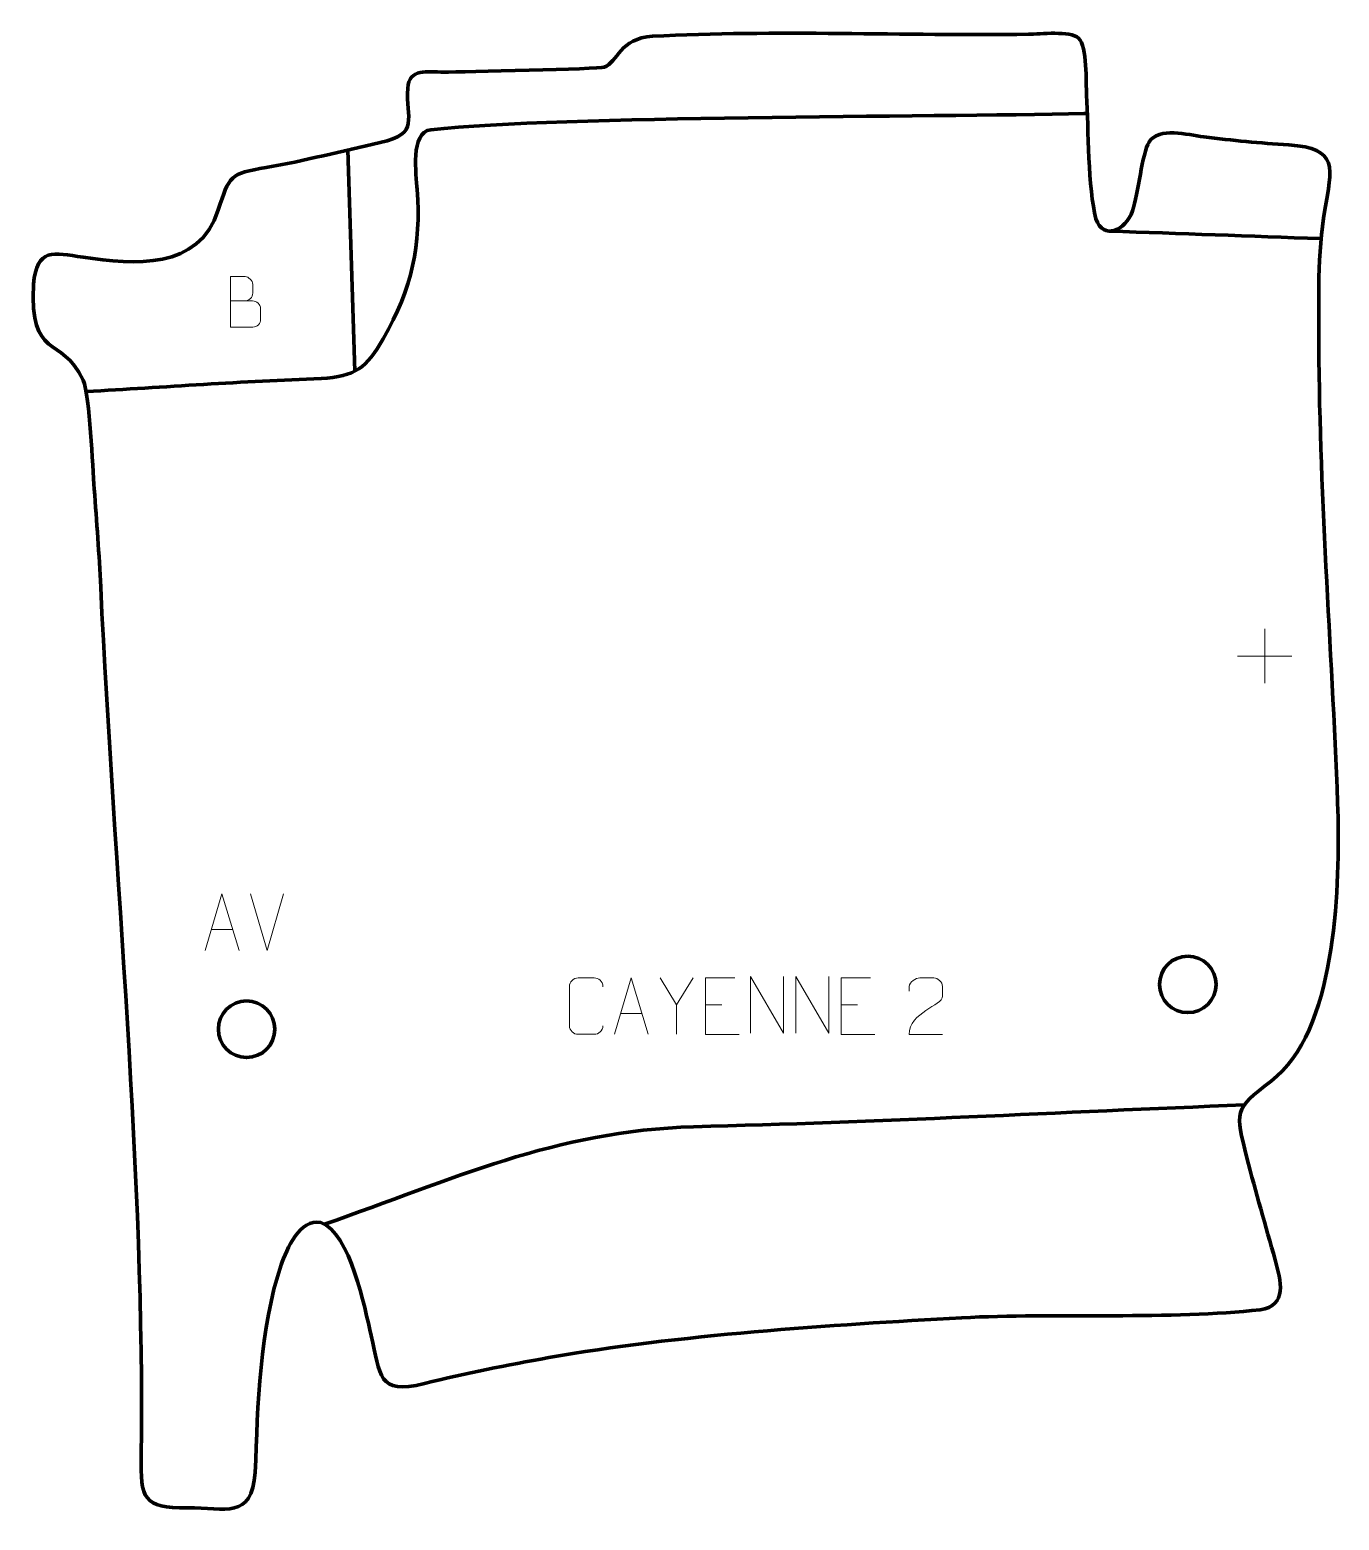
# Model space of a CAD drawing. Header units: millimetres. Extents: x -290 to 289, y -331 to 328.
import ezdxf

# ---------------------------------------------------------------- set-up
doc = ezdxf.new("R2010")
doc.units = ezdxf.units.MM
doc.header["$MEASUREMENT"] = 0
doc.layers.add('layer 1', color=7, linetype='Continuous')
doc.layers.add('layer 2', color=7, linetype='Continuous')

msp = doc.modelspace()

# ---------------------------------------------------------------- linework, layer by layer
at = {"layer": 'layer 1', "color": 142, "lineweight": 158}
for points, knots in [([(-265.2301, 167.8827), (-230.7809, 169.8752), (-195.6358, 172.4149), (-161.2284, 173.6326), (-161.2284, 173.6326), (-146.1442, 174.5689), (-141.2313, 178.2519), (-133.767, 191.2835), (-133.767, 191.2835), (-120.9251, 213.7034), (-117.0048, 232.5885), (-118.77, 257.2825), (-118.77, 257.2825), (-119.2299, 263.7164), (-121.9427, 282.6738), (-112.6866, 283.668), (-112.6866, 283.668), (-53.989, 289.9722), (106.6257, 289.1797), (176.1852, 290.8673), (176.1852, 290.8673), (176.1852, 290.8673), (177.6855, 290.9036), (177.6855, 290.9036)], [0, 0, 0, 0, 0.14285714, 0.14285714, 0.14285714, 0.14285714, 0.28571429, 0.28571429, 0.28571429, 0.28571429, 0.42857143, 0.42857143, 0.42857143, 0.42857143, 0.57142857, 0.57142857, 0.57142857, 0.57142857, 0.71428571, 0.71428571, 0.71428571, 0.71428571, 1, 1, 1, 1]), ([(-159.7452, -200.4107), (-103.3073, -180.5809), (-57.8873, -159.1701), (3.5279, -157.2403), (3.5279, -157.2403), (84.4724, -155.2746), (166.1283, -150.8167), (247.1019, -147.5874)], [0, 0, 0, 0, 0.33333333, 0.33333333, 0.33333333, 0.33333333, 1, 1, 1, 1])]:
    msp.add_open_spline(points, degree=3, knots=knots, dxfattribs=at)
for points in [[(-146.3722, 176.9723), (-146.3722, 176.9723), (-149.4178, 274.7392), (-149.4178, 274.7392)], [(187.54, 238.8693), (218.6569, 237.7588), (249.7739, 236.6479), (280.8908, 235.5377)]]:
    msp.add_open_spline(points, degree=3, dxfattribs=at)
at = {"layer": 'layer 1', "color": 250, "lineweight": 9}
for points, knots in [([(-201.3249, 207.9898), (-198.0659, 207.9901), (-194.8066, 207.9901), (-191.5468, 207.9898), (-191.5468, 207.9898), (-189.7775, 207.9743), (-188.0546, 206.4193), (-188.0546, 204.5834), (-188.0546, 204.5834), (-188.0549, 203.5727), (-188.0549, 200.8414), (-188.0546, 199.8303), (-188.0546, 199.8303), (-188.0387, 198.1662), (-189.42, 196.3624), (-191.4994, 196.3776), (-191.4994, 196.3776), (-194.7595, 196.3778), (-198.0191, 196.3778), (-201.2784, 196.3776), (-201.2784, 196.3776), (-201.2784, 203.828), (-201.2784, 211.2781), (-201.2784, 218.7279), (-201.2784, 218.7279), (-199.1524, 218.7279), (-197.0259, 218.7279), (-194.8994, 218.7279), (-194.8994, 218.7279), (-193.3939, 218.7437), (-191.5159, 217.0325), (-191.5, 215.2748), (-191.5, 215.2748), (-191.5004, 213.4242), (-191.5004, 213.2935), (-191.5, 211.4426), (-191.5, 211.4426), (-191.4846, 209.592), (-193.1456, 207.9743), (-194.9459, 207.9898)], [0, 0, 0, 0, 0.09090909, 0.09090909, 0.09090909, 0.09090909, 0.18181818, 0.18181818, 0.18181818, 0.18181818, 0.27272727, 0.27272727, 0.27272727, 0.27272727, 0.36363636, 0.36363636, 0.36363636, 0.36363636, 0.45454545, 0.45454545, 0.45454545, 0.45454545, 0.54545455, 0.54545455, 0.54545455, 0.54545455, 0.63636364, 0.63636364, 0.63636364, 0.63636364, 0.72727273, 0.72727273, 0.72727273, 0.72727273, 0.81818182, 0.81818182, 0.81818182, 0.81818182, 1, 1, 1, 1]), ([(-212.5245, -79.2484), (-212.5245, -79.2484), (-205.1534, -54.2949), (-205.1534, -54.2949), (-205.1534, -54.2949), (-205.1534, -54.2949), (-197.5835, -79.2484), (-197.5835, -79.2484)], [0, 0, 0, 0, 0.33333333, 0.33333333, 0.33333333, 0.33333333, 1, 1, 1, 1]), ([(-36.5775, -112.5558), (-36.7173, -114.8792), (-38.3945, -116.3588), (-40.5422, -116.3696), (-40.5422, -116.3696), (-42.8741, -116.3692), (-45.206, -116.3692), (-47.5375, -116.3696), (-47.5375, -116.3696), (-49.4625, -116.475), (-51.4346, -114.5905), (-51.4234, -112.5732), (-51.4234, -112.5732), (-51.423, -106.8031), (-51.423, -101.0334), (-51.4234, -95.2641), (-51.4234, -95.2641), (-51.4192, -93.126), (-49.6725, -91.4068), (-47.5201, -91.4203), (-47.5201, -91.4203), (-45.1944, -91.4203), (-42.8683, -91.4203), (-40.5422, -91.4203), (-40.5422, -91.4203), (-38.5956, -91.3848), (-36.6042, -92.8763), (-36.5775, -95.3139)], [0, 0, 0, 0, 0.125, 0.125, 0.125, 0.125, 0.25, 0.25, 0.25, 0.25, 0.375, 0.375, 0.375, 0.375, 0.5, 0.5, 0.5, 0.5, 0.625, 0.625, 0.625, 0.625, 0.75, 0.75, 0.75, 0.75, 1, 1, 1, 1]), ([(-31.471, -116.3735), (-31.471, -116.3735), (-24.1, -91.42), (-24.1, -91.42), (-24.1, -91.42), (-24.1, -91.42), (-16.5301, -116.3735), (-16.5301, -116.3735)], [0, 0, 0, 0, 0.33333333, 0.33333333, 0.33333333, 0.33333333, 1, 1, 1, 1]), ([(3.3212, -91.42), (3.3212, -91.42), (-4.0012, -103.3187), (-4.0012, -103.3187), (-4.0012, -103.3187), (-4.0012, -103.3187), (-4.0005, -116.3736), (-4.0005, -116.3736)], [0, 0, 0, 0, 0.33333333, 0.33333333, 0.33333333, 0.33333333, 1, 1, 1, 1]), ([(21.7046, -91.439), (21.7046, -91.439), (8.8307, -91.439), (8.8307, -91.439), (8.8307, -91.439), (8.8307, -91.439), (8.8307, -116.3926), (8.8307, -116.3926), (8.8307, -116.3926), (8.8307, -116.3926), (23.6965, -116.3926), (23.6965, -116.3926)], [0, 0, 0, 0, 0.25, 0.25, 0.25, 0.25, 0.5, 0.5, 0.5, 0.5, 1, 1, 1, 1]), ([(28.6714, -115.7954), (28.6714, -115.7954), (28.6714, -90.8419), (28.6714, -90.8419), (28.6714, -90.8419), (28.6714, -90.8419), (43.3262, -115.7954), (43.3262, -115.7954), (43.3262, -115.7954), (43.3262, -115.7954), (43.3262, -90.8419), (43.3262, -90.8419)], [0, 0, 0, 0, 0.25, 0.25, 0.25, 0.25, 0.5, 0.5, 0.5, 0.5, 1, 1, 1, 1]), ([(48.6714, -115.7954), (48.6714, -115.7954), (48.6714, -90.8419), (48.6714, -90.8419), (48.6714, -90.8419), (48.6714, -90.8419), (63.3262, -115.7954), (63.3262, -115.7954), (63.3262, -115.7954), (63.3262, -115.7954), (63.3262, -90.8419), (63.3262, -90.8419)], [0, 0, 0, 0, 0.25, 0.25, 0.25, 0.25, 0.5, 0.5, 0.5, 0.5, 1, 1, 1, 1]), ([(81.7046, -91.439), (81.7046, -91.439), (68.8307, -91.439), (68.8307, -91.439), (68.8307, -91.439), (68.8307, -91.439), (68.8307, -116.3926), (68.8307, -116.3926), (68.8307, -116.3926), (68.8307, -116.3926), (83.6965, -116.3926), (83.6965, -116.3926)], [0, 0, 0, 0, 0.25, 0.25, 0.25, 0.25, 0.5, 0.5, 0.5, 0.5, 1, 1, 1, 1]), ([(113.635, -116.4029), (108.7206, -116.4026), (103.8062, -116.4026), (98.8921, -116.4029), (98.8921, -116.4029), (98.8921, -106.4706), (113.5431, -103.8294), (113.635, -99.5191), (113.635, -99.5191), (113.6347, -98.095), (113.6347, -96.6713), (113.635, -95.248), (113.635, -95.248), (113.6181, -93.1709), (111.4953, -91.4461), (109.8243, -91.4288), (109.8243, -91.4288), (107.7511, -91.4292), (105.6782, -91.4292), (103.6058, -91.4288), (103.6058, -91.4288), (101.7837, -91.4123), (98.959, -93.2044), (98.8921, -95.298), (98.8921, -95.298), (98.8921, -95.298), (98.8921, -97.3528), (98.8921, -97.3528)], [0, 0, 0, 0, 0.125, 0.125, 0.125, 0.125, 0.25, 0.25, 0.25, 0.25, 0.375, 0.375, 0.375, 0.375, 0.5, 0.5, 0.5, 0.5, 0.625, 0.625, 0.625, 0.625, 0.75, 0.75, 0.75, 0.75, 1, 1, 1, 1])]:
    msp.add_open_spline(points, degree=3, knots=knots, dxfattribs=at)
for points in [[(256.1605, 62.9084), (256.1605, 62.9084), (256.1605, 38.9305), (256.1605, 38.9305)], [(244.1716, 50.9194), (244.1716, 50.9194), (268.1495, 50.9194), (268.1495, 50.9194)], [(-185.1649, -79.2557), (-185.1649, -79.2557), (-192.4867, -54.302), (-192.4867, -54.302)], [(-177.843, -54.302), (-177.843, -54.302), (-185.1648, -79.2557), (-185.1648, -79.2557)], [(-209.8019, -69.999), (-209.8019, -69.999), (-200.3061, -69.999), (-200.3061, -69.999)], [(-4.0012, -103.3187), (-4.0012, -103.3187), (-11.3221, -91.42), (-11.3221, -91.42)], [(8.8307, -103.3187), (8.8307, -103.3187), (15.9988, -103.3187), (15.9988, -103.3187)], [(68.8307, -103.3187), (68.8307, -103.3187), (75.9988, -103.3187), (75.9988, -103.3187)], [(-28.7484, -107.1241), (-28.7484, -107.1241), (-19.2527, -107.1241), (-19.2527, -107.1241)]]:
    msp.add_open_spline(points, degree=3, dxfattribs=at)
at = {"layer": 'layer 1', "color": 142, "lineweight": 200}
for points in [[(222.0986, -81.7888), (215.195, -81.7888), (209.5986, -87.3852), (209.5986, -94.2887), (209.5986, -94.2887), (209.5985, -101.1923), (215.195, -106.7887), (222.0985, -106.7887), (222.0985, -106.7887), (229.0021, -106.7888), (234.5985, -101.1924), (234.5985, -94.2888), (234.5985, -94.2888), (234.5986, -87.3852), (229.0021, -81.7888), (222.0986, -81.7888)], [(222.0986, -81.7888), (215.195, -81.7888), (209.5986, -87.3852), (209.5986, -94.2887), (209.5986, -94.2887), (209.5985, -101.1923), (215.195, -106.7887), (222.0985, -106.7888), (222.0985, -106.7888), (229.0021, -106.7888), (234.5985, -101.1924), (234.5985, -94.2888), (234.5985, -94.2888), (234.5986, -87.3852), (229.0021, -81.7888), (222.0986, -81.7888)], [(222.0986, -81.7888), (215.195, -81.7888), (209.5986, -87.3852), (209.5986, -94.2888), (209.5986, -94.2888), (209.5985, -101.1923), (215.195, -106.7888), (222.0985, -106.7888), (222.0985, -106.7888), (229.0021, -106.7888), (234.5985, -101.1924), (234.5985, -94.2888), (234.5985, -94.2888), (234.5986, -87.3852), (229.0021, -81.7888), (222.0986, -81.7888)], [(222.0986, -81.7888), (215.195, -81.7888), (209.5986, -87.3852), (209.5986, -94.2888), (209.5986, -94.2888), (209.5985, -101.1923), (215.195, -106.7888), (222.0985, -106.7888), (222.0985, -106.7888), (229.0021, -106.7888), (234.5985, -101.1924), (234.5985, -94.2888), (234.5985, -94.2888), (234.5986, -87.3853), (229.0021, -81.7888), (222.0986, -81.7888)], [(222.0986, -81.7888), (215.195, -81.7888), (209.5986, -87.3852), (209.5986, -94.2888), (209.5986, -94.2888), (209.5985, -101.1923), (215.195, -106.7888), (222.0985, -106.7888), (222.0985, -106.7888), (229.0021, -106.7888), (234.5985, -101.1924), (234.5985, -94.2889), (234.5985, -94.2889), (234.5986, -87.3853), (229.0021, -81.7888), (222.0986, -81.7888)], [(222.0986, -81.7888), (215.195, -81.7888), (209.5986, -87.3852), (209.5986, -94.2888), (209.5986, -94.2888), (209.5985, -101.1924), (215.195, -106.7888), (222.0985, -106.7888), (222.0985, -106.7888), (229.0021, -106.7888), (234.5985, -101.1924), (234.5985, -94.2889), (234.5985, -94.2889), (234.5986, -87.3853), (229.0021, -81.7888), (222.0986, -81.7888)], [(222.0986, -81.7888), (215.195, -81.7888), (209.5986, -87.3853), (209.5986, -94.2888), (209.5986, -94.2888), (209.5985, -101.1924), (215.195, -106.7888), (222.0985, -106.7888), (222.0985, -106.7888), (229.0021, -106.7888), (234.5985, -101.1924), (234.5985, -94.2889), (234.5985, -94.2889), (234.5986, -87.3853), (229.0021, -81.7888), (222.0986, -81.7888)], [(222.0986, -81.7888), (215.195, -81.7888), (209.5986, -87.3853), (209.5986, -94.2888), (209.5986, -94.2888), (209.5985, -101.1924), (215.195, -106.7888), (222.0985, -106.7888), (222.0985, -106.7888), (229.0021, -106.7889), (234.5985, -101.1924), (234.5985, -94.2889), (234.5985, -94.2889), (234.5986, -87.3853), (229.0021, -81.7888), (222.0986, -81.7888)], [(222.0986, -81.7889), (215.195, -81.7889), (209.5986, -87.3853), (209.5986, -94.2888), (209.5986, -94.2888), (209.5985, -101.1924), (215.195, -106.7888), (222.0985, -106.7889), (222.0985, -106.7889), (229.0021, -106.7889), (234.5985, -101.1925), (234.5985, -94.2889), (234.5985, -94.2889), (234.5986, -87.3853), (229.0021, -81.7889), (222.0986, -81.7889)], [(222.0986, -81.7889), (215.195, -81.7889), (209.5986, -87.3853), (209.5986, -94.2889), (209.5986, -94.2889), (209.5985, -101.1924), (215.195, -106.7889), (222.0985, -106.7889), (222.0985, -106.7889), (229.0021, -106.7889), (234.5985, -101.1925), (234.5985, -94.2889), (234.5985, -94.2889), (234.5986, -87.3853), (229.0021, -81.7889), (222.0986, -81.7889)], [(222.0986, -81.7889), (215.195, -81.7889), (209.5986, -87.3853), (209.5986, -94.2889), (209.5986, -94.2889), (209.5985, -101.1924), (215.195, -106.7889), (222.0985, -106.7889), (222.0985, -106.7889), (229.0021, -106.7889), (234.5985, -101.1925), (234.5985, -94.2889), (234.5985, -94.2889), (234.5986, -87.3854), (229.0021, -81.7889), (222.0986, -81.7889)], [(222.0986, -81.7889), (215.195, -81.7889), (209.5986, -87.3853), (209.5986, -94.2889), (209.5986, -94.2889), (209.5985, -101.1924), (215.195, -106.7889), (222.0985, -106.7889), (222.0985, -106.7889), (229.0021, -106.7889), (234.5985, -101.1925), (234.5985, -94.2889), (234.5985, -94.2889), (234.5986, -87.3854), (229.0021, -81.7889), (222.0986, -81.7889)], [(222.0986, -81.7889), (215.195, -81.7889), (209.5986, -87.3853), (209.5986, -94.2889), (209.5986, -94.2889), (209.5985, -101.1924), (215.195, -106.7889), (222.0985, -106.7889), (222.0985, -106.7889), (229.0021, -106.7889), (234.5985, -101.1925), (234.5985, -94.289), (234.5985, -94.289), (234.5986, -87.3854), (229.0021, -81.7889), (222.0986, -81.7889)], [(222.0986, -81.7889), (215.195, -81.7889), (209.5986, -87.3854), (209.5986, -94.2889), (209.5986, -94.2889), (209.5985, -101.1925), (215.195, -106.7889), (222.0985, -106.7889), (222.0985, -106.7889), (229.0021, -106.7889), (234.5985, -101.1925), (234.5985, -94.289), (234.5985, -94.289), (234.5986, -87.3854), (229.0021, -81.7889), (222.0986, -81.7889)], [(222.0986, -81.7889), (215.195, -81.7889), (209.5986, -87.3854), (209.5986, -94.2889), (209.5986, -94.2889), (209.5985, -101.1925), (215.195, -106.7889), (222.0985, -106.7889), (222.0985, -106.7889), (229.0021, -106.789), (234.5985, -101.1925), (234.5985, -94.289), (234.5985, -94.289), (234.5986, -87.3854), (229.0021, -81.7889), (222.0986, -81.7889)], [(222.0986, -81.7889), (215.195, -81.7889), (209.5986, -87.3854), (209.5986, -94.2889), (209.5986, -94.2889), (209.5985, -101.1925), (215.195, -106.7889), (222.0985, -106.7889), (222.0985, -106.7889), (229.0021, -106.789), (234.5985, -101.1926), (234.5985, -94.289), (234.5985, -94.289), (234.5986, -87.3854), (229.0021, -81.7889), (222.0986, -81.7889)], [(222.0986, -81.789), (215.195, -81.789), (209.5986, -87.3854), (209.5986, -94.2889), (209.5986, -94.2889), (209.5985, -101.1925), (215.195, -106.7889), (222.0985, -106.789), (222.0985, -106.789), (229.0021, -106.789), (234.5985, -101.1926), (234.5985, -94.289), (234.5985, -94.289), (234.5986, -87.3854), (229.0021, -81.789), (222.0986, -81.789)], [(222.0986, -81.789), (215.195, -81.789), (209.5986, -87.3854), (209.5986, -94.289), (209.5986, -94.289), (209.5985, -101.1925), (215.195, -106.789), (222.0985, -106.789), (222.0985, -106.789), (229.0021, -106.789), (234.5985, -101.1926), (234.5985, -94.289), (234.5985, -94.289), (234.5986, -87.3854), (229.0021, -81.789), (222.0986, -81.789)], [(222.0986, -81.789), (215.195, -81.789), (209.5986, -87.3854), (209.5986, -94.289), (209.5986, -94.289), (209.5985, -101.1925), (215.195, -106.789), (222.0985, -106.789), (222.0985, -106.789), (229.0021, -106.789), (234.5985, -101.1926), (234.5985, -94.289), (234.5985, -94.289), (234.5986, -87.3855), (229.0021, -81.789), (222.0986, -81.789)], [(222.0986, -81.789), (215.195, -81.789), (209.5986, -87.3854), (209.5986, -94.289), (209.5986, -94.289), (209.5985, -101.1925), (215.195, -106.789), (222.0985, -106.789), (222.0985, -106.789), (229.0021, -106.789), (234.5985, -101.1926), (234.5985, -94.2891), (234.5985, -94.2891), (234.5986, -87.3855), (229.0021, -81.789), (222.0986, -81.789)], [(222.0986, -81.789), (215.195, -81.789), (209.5986, -87.3854), (209.5986, -94.289), (209.5986, -94.289), (209.5985, -101.1926), (215.195, -106.789), (222.0985, -106.789), (222.0985, -106.789), (229.0021, -106.789), (234.5985, -101.1926), (234.5985, -94.2891), (234.5985, -94.2891), (234.5986, -87.3855), (229.0021, -81.789), (222.0986, -81.789)], [(-194.2236, -101.6331), (-201.1272, -101.6331), (-206.7236, -107.2295), (-206.7236, -114.133), (-206.7236, -114.133), (-206.7237, -121.0366), (-201.1272, -126.633), (-194.2237, -126.633), (-194.2237, -126.633), (-187.3201, -126.6331), (-181.7237, -121.0367), (-181.7237, -114.1331), (-181.7237, -114.1331), (-181.7236, -107.2295), (-187.3201, -101.6331), (-194.2236, -101.6331)], [(-194.2236, -101.6331), (-201.1272, -101.6331), (-206.7236, -107.2295), (-206.7236, -114.133), (-206.7236, -114.133), (-206.7237, -121.0366), (-201.1272, -126.633), (-194.2237, -126.6331), (-194.2237, -126.6331), (-187.3201, -126.6331), (-181.7237, -121.0367), (-181.7237, -114.1331), (-181.7237, -114.1331), (-181.7236, -107.2295), (-187.3201, -101.6331), (-194.2236, -101.6331)], [(-194.2236, -101.6331), (-201.1272, -101.6331), (-206.7236, -107.2295), (-206.7236, -114.1331), (-206.7236, -114.1331), (-206.7237, -121.0366), (-201.1272, -126.6331), (-194.2237, -126.6331), (-194.2237, -126.6331), (-187.3201, -126.6331), (-181.7237, -121.0367), (-181.7237, -114.1331), (-181.7237, -114.1331), (-181.7236, -107.2295), (-187.3201, -101.6331), (-194.2236, -101.6331)], [(-194.2236, -101.6331), (-201.1272, -101.6331), (-206.7236, -107.2295), (-206.7236, -114.1331), (-206.7236, -114.1331), (-206.7237, -121.0366), (-201.1272, -126.6331), (-194.2237, -126.6331), (-194.2237, -126.6331), (-187.3201, -126.6331), (-181.7237, -121.0367), (-181.7237, -114.1331), (-181.7237, -114.1331), (-181.7236, -107.2296), (-187.3201, -101.6331), (-194.2236, -101.6331)], [(-194.2236, -101.6331), (-201.1272, -101.6331), (-206.7236, -107.2295), (-206.7236, -114.1331), (-206.7236, -114.1331), (-206.7237, -121.0366), (-201.1272, -126.6331), (-194.2237, -126.6331), (-194.2237, -126.6331), (-187.3201, -126.6331), (-181.7237, -121.0367), (-181.7237, -114.1332), (-181.7237, -114.1332), (-181.7236, -107.2296), (-187.3201, -101.6331), (-194.2236, -101.6331)], [(-194.2236, -101.6331), (-201.1272, -101.6331), (-206.7236, -107.2295), (-206.7236, -114.1331), (-206.7236, -114.1331), (-206.7237, -121.0367), (-201.1272, -126.6331), (-194.2237, -126.6331), (-194.2237, -126.6331), (-187.3201, -126.6331), (-181.7237, -121.0367), (-181.7237, -114.1332), (-181.7237, -114.1332), (-181.7236, -107.2296), (-187.3201, -101.6331), (-194.2236, -101.6331)], [(-194.2236, -101.6331), (-201.1272, -101.6331), (-206.7236, -107.2296), (-206.7236, -114.1331), (-206.7236, -114.1331), (-206.7237, -121.0367), (-201.1272, -126.6331), (-194.2237, -126.6331), (-194.2237, -126.6331), (-187.3201, -126.6331), (-181.7237, -121.0367), (-181.7237, -114.1332), (-181.7237, -114.1332), (-181.7236, -107.2296), (-187.3201, -101.6331), (-194.2236, -101.6331)], [(-194.2236, -101.6331), (-201.1272, -101.6331), (-206.7236, -107.2296), (-206.7236, -114.1331), (-206.7236, -114.1331), (-206.7237, -121.0367), (-201.1272, -126.6331), (-194.2237, -126.6331), (-194.2237, -126.6331), (-187.3201, -126.6332), (-181.7237, -121.0367), (-181.7237, -114.1332), (-181.7237, -114.1332), (-181.7236, -107.2296), (-187.3201, -101.6331), (-194.2236, -101.6331)], [(-194.2236, -101.6332), (-201.1272, -101.6332), (-206.7236, -107.2296), (-206.7236, -114.1331), (-206.7236, -114.1331), (-206.7237, -121.0367), (-201.1272, -126.6331), (-194.2237, -126.6332), (-194.2237, -126.6332), (-187.3201, -126.6332), (-181.7237, -121.0368), (-181.7237, -114.1332), (-181.7237, -114.1332), (-181.7236, -107.2296), (-187.3201, -101.6332), (-194.2236, -101.6332)], [(-194.2236, -101.6332), (-201.1272, -101.6332), (-206.7236, -107.2296), (-206.7236, -114.1332), (-206.7236, -114.1332), (-206.7237, -121.0367), (-201.1272, -126.6332), (-194.2237, -126.6332), (-194.2237, -126.6332), (-187.3201, -126.6332), (-181.7237, -121.0368), (-181.7237, -114.1332), (-181.7237, -114.1332), (-181.7236, -107.2296), (-187.3201, -101.6332), (-194.2236, -101.6332)], [(-194.2236, -101.6332), (-201.1272, -101.6332), (-206.7236, -107.2296), (-206.7236, -114.1332), (-206.7236, -114.1332), (-206.7237, -121.0367), (-201.1272, -126.6332), (-194.2237, -126.6332), (-194.2237, -126.6332), (-187.3201, -126.6332), (-181.7237, -121.0368), (-181.7237, -114.1332), (-181.7237, -114.1332), (-181.7236, -107.2297), (-187.3201, -101.6332), (-194.2236, -101.6332)], [(-194.2236, -101.6332), (-201.1272, -101.6332), (-206.7236, -107.2296), (-206.7236, -114.1332), (-206.7236, -114.1332), (-206.7237, -121.0367), (-201.1272, -126.6332), (-194.2237, -126.6332), (-194.2237, -126.6332), (-187.3201, -126.6332), (-181.7237, -121.0368), (-181.7237, -114.1332), (-181.7237, -114.1332), (-181.7236, -107.2297), (-187.3201, -101.6332), (-194.2236, -101.6332)], [(-194.2236, -101.6332), (-201.1272, -101.6332), (-206.7236, -107.2296), (-206.7236, -114.1332), (-206.7236, -114.1332), (-206.7237, -121.0367), (-201.1272, -126.6332), (-194.2237, -126.6332), (-194.2237, -126.6332), (-187.3201, -126.6332), (-181.7237, -121.0368), (-181.7237, -114.1333), (-181.7237, -114.1333), (-181.7236, -107.2297), (-187.3201, -101.6332), (-194.2236, -101.6332)], [(-194.2236, -101.6332), (-201.1272, -101.6332), (-206.7236, -107.2297), (-206.7236, -114.1332), (-206.7236, -114.1332), (-206.7237, -121.0368), (-201.1272, -126.6332), (-194.2237, -126.6332), (-194.2237, -126.6332), (-187.3201, -126.6332), (-181.7237, -121.0368), (-181.7237, -114.1333), (-181.7237, -114.1333), (-181.7236, -107.2297), (-187.3201, -101.6332), (-194.2236, -101.6332)], [(-194.2236, -101.6332), (-201.1272, -101.6332), (-206.7236, -107.2297), (-206.7236, -114.1332), (-206.7236, -114.1332), (-206.7237, -121.0368), (-201.1272, -126.6332), (-194.2237, -126.6332), (-194.2237, -126.6332), (-187.3201, -126.6333), (-181.7237, -121.0368), (-181.7237, -114.1333), (-181.7237, -114.1333), (-181.7236, -107.2297), (-187.3201, -101.6332), (-194.2236, -101.6332)], [(-194.2236, -101.6332), (-201.1272, -101.6332), (-206.7236, -107.2297), (-206.7236, -114.1332), (-206.7236, -114.1332), (-206.7237, -121.0368), (-201.1272, -126.6332), (-194.2237, -126.6332), (-194.2237, -126.6332), (-187.3201, -126.6333), (-181.7237, -121.0369), (-181.7237, -114.1333), (-181.7237, -114.1333), (-181.7236, -107.2297), (-187.3201, -101.6332), (-194.2236, -101.6332)], [(-194.2236, -101.6333), (-201.1272, -101.6333), (-206.7236, -107.2297), (-206.7236, -114.1332), (-206.7236, -114.1332), (-206.7237, -121.0368), (-201.1272, -126.6332), (-194.2237, -126.6333), (-194.2237, -126.6333), (-187.3201, -126.6333), (-181.7237, -121.0369), (-181.7237, -114.1333), (-181.7237, -114.1333), (-181.7236, -107.2297), (-187.3201, -101.6333), (-194.2236, -101.6333)], [(-194.2236, -101.6333), (-201.1272, -101.6333), (-206.7236, -107.2297), (-206.7236, -114.1333), (-206.7236, -114.1333), (-206.7237, -121.0368), (-201.1272, -126.6333), (-194.2237, -126.6333), (-194.2237, -126.6333), (-187.3201, -126.6333), (-181.7237, -121.0369), (-181.7237, -114.1333), (-181.7237, -114.1333), (-181.7236, -107.2297), (-187.3201, -101.6333), (-194.2236, -101.6333)], [(-194.2236, -101.6333), (-201.1272, -101.6333), (-206.7236, -107.2297), (-206.7236, -114.1333), (-206.7236, -114.1333), (-206.7237, -121.0368), (-201.1272, -126.6333), (-194.2237, -126.6333), (-194.2237, -126.6333), (-187.3201, -126.6333), (-181.7237, -121.0369), (-181.7237, -114.1333), (-181.7237, -114.1333), (-181.7236, -107.2298), (-187.3201, -101.6333), (-194.2236, -101.6333)], [(-194.2236, -101.6333), (-201.1272, -101.6333), (-206.7236, -107.2297), (-206.7236, -114.1333), (-206.7236, -114.1333), (-206.7237, -121.0368), (-201.1272, -126.6333), (-194.2237, -126.6333), (-194.2237, -126.6333), (-187.3201, -126.6333), (-181.7237, -121.0369), (-181.7237, -114.1334), (-181.7237, -114.1334), (-181.7236, -107.2298), (-187.3201, -101.6333), (-194.2236, -101.6333)], [(-194.2236, -101.6333), (-201.1272, -101.6333), (-206.7236, -107.2297), (-206.7236, -114.1333), (-206.7236, -114.1333), (-206.7237, -121.0369), (-201.1272, -126.6333), (-194.2237, -126.6333), (-194.2237, -126.6333), (-187.3201, -126.6333), (-181.7237, -121.0369), (-181.7237, -114.1334), (-181.7237, -114.1334), (-181.7236, -107.2298), (-187.3201, -101.6333), (-194.2236, -101.6333)]]:
    msp.add_open_spline(points, degree=3, knots=[0, 0, 0, 0, 0.2, 0.2, 0.2, 0.2, 0.4, 0.4, 0.4, 0.4, 0.6, 0.6, 0.6, 0.6, 1, 1, 1, 1], dxfattribs=at)
for points in [[(222.0986, -81.7888), (222.0986, -81.7888), (222.0986, -81.789), (222.0986, -81.789)], [(222.0986, -81.7888), (222.0986, -81.7888), (222.0986, -81.789), (222.0986, -81.789)], [(209.5986, -94.2887), (209.5986, -94.2887), (209.5986, -94.289), (209.5986, -94.289)], [(234.5985, -94.2888), (234.5985, -94.2888), (234.5985, -94.2891), (234.5985, -94.2891)], [(-194.2236, -101.6331), (-194.2236, -101.6331), (-194.2236, -101.6333), (-194.2236, -101.6333)], [(-194.2236, -101.6331), (-194.2236, -101.6331), (-194.2236, -101.6333), (-194.2236, -101.6333)], [(222.0985, -106.7887), (222.0985, -106.7887), (222.0985, -106.789), (222.0985, -106.789)], [(-206.7236, -114.133), (-206.7236, -114.133), (-206.7236, -114.1333), (-206.7236, -114.1333)], [(-181.7237, -114.1331), (-181.7237, -114.1331), (-181.7237, -114.1334), (-181.7237, -114.1334)], [(-194.2237, -126.633), (-194.2237, -126.633), (-194.2237, -126.6333), (-194.2237, -126.6333)]]:
    msp.add_open_spline(points, degree=3, dxfattribs=at)
at = {"layer": 'layer 2', "color": 242, "lineweight": 158}
msp.add_open_spline([(288.6255, -20.4603), (289.0955, -53.5563), (287.6235, -115.3348), (258.9457, -137.0482), (258.9457, -137.0482), (242.2312, -149.7035), (243.1109, -150.4843), (248.2582, -170.9529), (248.2582, -170.9529), (252.1858, -186.2213), (256.5518, -201.0242), (260.7667, -216.1689), (260.7667, -216.1689), (263.2988, -225.2673), (266.4229, -236.5097), (254.0981, -238.1905), (254.0981, -238.1905), (215.7035, -242.6083), (163.0204, -239.6105), (122.1111, -241.7331), (122.1111, -241.7331), (64.6775, -244.9023), (-4.3382, -249.343), (-60.5377, -259.3722), (-60.5377, -259.3722), (-79.1712, -262.7259), (-97.171, -266.2576), (-115.5635, -270.8082), (-115.5635, -270.8082), (-136.5632, -276.0038), (-134.8799, -266.9834), (-139.0798, -249.5931), (-139.0798, -249.5931), (-142.0737, -237.3334), (-148.2779, -204.0853), (-161.4285, -199.6717), (-161.4285, -199.6717), (-170.8032, -197.5817), (-176.3676, -211.4721), (-178.9579, -218.3293), (-178.9579, -218.3293), (-188.3899, -246.2716), (-189.393, -280.71), (-190.3845, -310.117), (-190.3845, -310.117), (-192.2078, -331.2598), (-203.3739, -325.6738), (-220.4211, -325.7915), (-220.4211, -325.7915), (-240.1276, -325.9274), (-241.1336, -321.6815), (-240.8646, -302.8842), (-240.8646, -302.8842), (-239.1198, -180.9697), (-252.9213, -42.6007), (-258.7724, 81.3907), (-258.7724, 81.3907), (-259.4591, 95.9415), (-260.5301, 110.2901), (-261.6269, 124.815), (-261.6269, 124.815), (-262.3799, 134.9199), (-263.508, 165.347), (-266.5077, 172.9827), (-266.5077, 172.9827), (-276.3319, 193.4515), (-290.1312, 181.2251), (-288.5679, 215.4204), (-288.5679, 215.4204), (-286.8084, 231.5772), (-280.0181, 229.2629), (-266.5501, 227.3093), (-266.5501, 227.3093), (-243.9327, 224.1154), (-215.3391, 221.344), (-206.7346, 248.258), (-206.7346, 248.258), (-201.8948, 263.3962), (-201.666, 264.1994), (-185.567, 266.9811), (-185.567, 266.9811), (-168.7603, 269.8849), (-151.8342, 274.3313), (-135.1062, 278.0119), (-135.1062, 278.0119), (-117.2899, 281.932), (-123.9188, 288.7403), (-122.9744, 302.0308), (-122.9744, 302.0308), (-122.3365, 311.009), (-114.3682, 309.1521), (-106.9508, 309.1806), (-106.9508, 309.1806), (-98.8677, 309.2558), (-38.2711, 310.5442), (-36.0425, 311.3624), (-36.0425, 311.3624), (-30.0713, 313.5552), (-29.2019, 324.256), (-14.6586, 325.0293), (-14.6586, 325.0293), (39.0302, 327.8839), (97.2635, 325.2014), (151.5838, 325.8924), (151.5838, 325.8924), (156.906, 325.9601), (170.1059, 327.6261), (173.7741, 324.14), (173.7741, 324.14), (177.7266, 320.3838), (176.994, 304.769), (177.3378, 298.9122), (177.3378, 298.9122), (178.1837, 284.246), (177.9417, 257.5515), (181.5079, 244.3198), (181.5079, 244.3198), (184.6389, 234.6046), (194.6052, 239.1971), (197.7022, 247.7895), (197.7022, 247.7895), (200.1676, 255.3435), (201.9945, 273.5088), (204.9032, 278.1118), (204.9032, 278.1118), (209.4007, 285.2294), (221.9611, 281.417), (229.183, 280.5095), (229.183, 280.5095), (241.996, 278.9437), (253.9373, 277.7821), (266.8233, 276.9543), (266.8233, 276.9543), (288.9593, 275.5324), (285.9933, 266.6987), (282.7157, 248.2049), (282.7157, 248.2049), (279.4249, 228.9923), (280.0409, 207.9767), (280.1115, 188.4095), (280.1115, 188.4095), (280.3628, 118.781), (286.2853, 49.1362), (288.6255, -20.4603)], degree=3, knots=[0, 0, 0, 0, 0.02702703, 0.02702703, 0.02702703, 0.02702703, 0.05405405, 0.05405405, 0.05405405, 0.05405405, 0.08108108, 0.08108108, 0.08108108, 0.08108108, 0.10810811, 0.10810811, 0.10810811, 0.10810811, 0.13513514, 0.13513514, 0.13513514, 0.13513514, 0.16216216, 0.16216216, 0.16216216, 0.16216216, 0.18918919, 0.18918919, 0.18918919, 0.18918919, 0.21621622, 0.21621622, 0.21621622, 0.21621622, 0.24324324, 0.24324324, 0.24324324, 0.24324324, 0.27027027, 0.27027027, 0.27027027, 0.27027027, 0.2972973, 0.2972973, 0.2972973, 0.2972973, 0.32432432, 0.32432432, 0.32432432, 0.32432432, 0.35135135, 0.35135135, 0.35135135, 0.35135135, 0.37837838, 0.37837838, 0.37837838, 0.37837838, 0.40540541, 0.40540541, 0.40540541, 0.40540541, 0.43243243, 0.43243243, 0.43243243, 0.43243243, 0.45945946, 0.45945946, 0.45945946, 0.45945946, 0.48648649, 0.48648649, 0.48648649, 0.48648649, 0.51351351, 0.51351351, 0.51351351, 0.51351351, 0.54054054, 0.54054054, 0.54054054, 0.54054054, 0.56756757, 0.56756757, 0.56756757, 0.56756757, 0.59459459, 0.59459459, 0.59459459, 0.59459459, 0.62162162, 0.62162162, 0.62162162, 0.62162162, 0.64864865, 0.64864865, 0.64864865, 0.64864865, 0.67567568, 0.67567568, 0.67567568, 0.67567568, 0.7027027, 0.7027027, 0.7027027, 0.7027027, 0.72972973, 0.72972973, 0.72972973, 0.72972973, 0.75675676, 0.75675676, 0.75675676, 0.75675676, 0.78378378, 0.78378378, 0.78378378, 0.78378378, 0.81081081, 0.81081081, 0.81081081, 0.81081081, 0.83783784, 0.83783784, 0.83783784, 0.83783784, 0.86486486, 0.86486486, 0.86486486, 0.86486486, 0.89189189, 0.89189189, 0.89189189, 0.89189189, 0.91891892, 0.91891892, 0.91891892, 0.91891892, 0.94594595, 0.94594595, 0.94594595, 0.94594595, 1, 1, 1, 1], dxfattribs=at)

doc.saveas('drawing.dxf')
